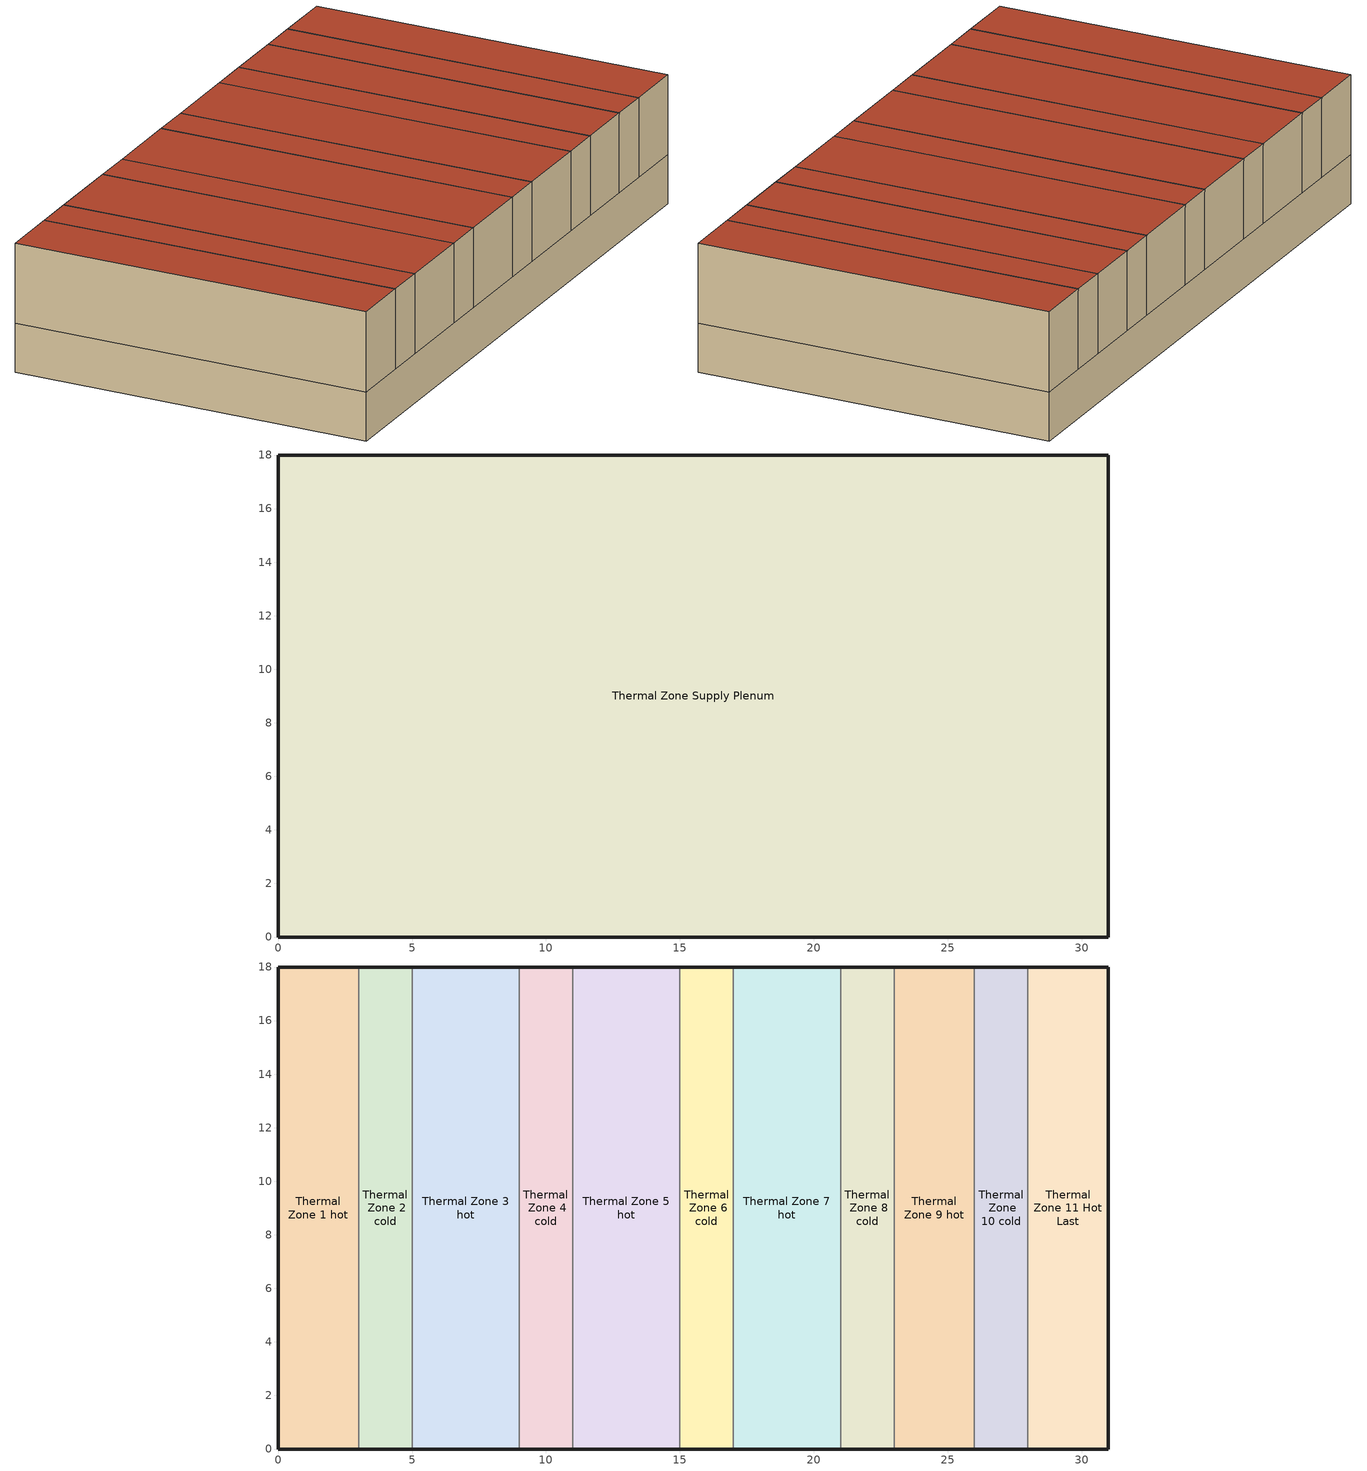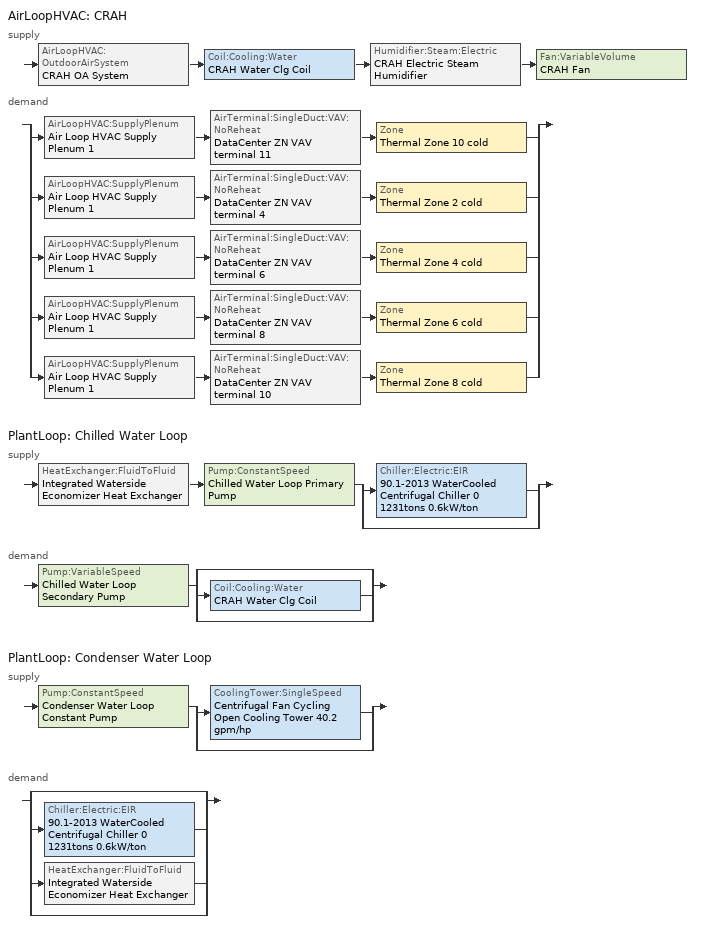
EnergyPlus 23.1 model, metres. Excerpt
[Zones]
Thermal Zone Supply Plenum
 floor ground (Typical Insulated Carpeted 8in Slab Floor): 31,18 31,0 0,0 0,18 z0
 wall outside (Typical Insulated Steel Framed Exterior Wall R-20.41): 31,0 31,18 0,18 0,0 31,0 z0:2.44
Thermal Zone 1 hot
 floor to Thermal Zone Supply Plenum (Typical Interior Floor): 3,18 3,0 0,0 0,18 z2.44
 wall outside (Typical Insulated Steel Framed Exterior Wall R-20.41): 3,18 0,18 0,0 3,0 z2.44:6.44
 wall to Thermal Zone 2 cold (Construction Air Boundary 1): 3,0 3,18 z2.44:6.44
 roof outside (Typical IEAD Roof R-31.25): 3,0 3,18 0,18 0,0 z6.44
Thermal Zone 10 cold
 floor to Thermal Zone Supply Plenum (Typical Interior Floor): 28,18 28,0 26,0 26,18 z2.44
 wall outside (Typical Insulated Steel Framed Exterior Wall R-20.41): 28,18 26,18 / 26,0 28,0 z2.44:6.44
 wall to Thermal Zone 9 hot (Construction Air Boundary 1): 26,18 26,0 z2.44:6.44
 wall to Thermal Zone 11 Hot Last (Construction Air Boundary 1): 28,0 28,18 z2.44:6.44
 roof outside (Typical IEAD Roof R-31.25): 28,0 28,18 26,18 26,0 z6.44
Thermal Zone 11 Hot Last
 floor to Thermal Zone Supply Plenum (Typical Interior Floor): 31,18 31,0 28,0 28,18 z2.44
 wall outside (Typical Insulated Steel Framed Exterior Wall R-20.41): 28,0 31,0 31,18 28,18 z2.44:6.44
 roof outside (Typical IEAD Roof R-31.25): 31,0 31,18 28,18 28,0 z6.44
Thermal Zone 2 cold
 floor to Thermal Zone Supply Plenum (Typical Interior Floor): 5,18 5,0 3,0 3,18 z2.44
 wall outside (Typical Insulated Steel Framed Exterior Wall R-20.41): 5,18 3,18 / 3,0 5,0 z2.44:6.44
 wall to Thermal Zone 3 hot (Construction Air Boundary 1): 5,0 5,18 z2.44:6.44
 roof outside (Typical IEAD Roof R-31.25): 5,0 5,18 3,18 3,0 z6.44
Thermal Zone 3 hot
 floor to Thermal Zone Supply Plenum (Typical Interior Floor): 9,18 9,0 5,0 5,18 z2.44
 wall outside (Typical Insulated Steel Framed Exterior Wall R-20.41): 9,18 5,18 / 5,0 9,0 z2.44:6.44
 wall to Thermal Zone 4 cold (Construction Air Boundary 1): 9,0 9,18 z2.44:6.44
 roof outside (Typical IEAD Roof R-31.25): 9,0 9,18 5,18 5,0 z6.44
Thermal Zone 4 cold
 floor to Thermal Zone Supply Plenum (Typical Interior Floor): 11,18 11,0 9,0 9,18 z2.44
 wall outside (Typical Insulated Steel Framed Exterior Wall R-20.41): 11,18 9,18 / 9,0 11,0 z2.44:6.44
 wall to Thermal Zone 5 hot (Construction Air Boundary 1): 11,0 11,18 z2.44:6.44
 roof outside (Typical IEAD Roof R-31.25): 11,0 11,18 9,18 9,0 z6.44
Thermal Zone 5 hot
 floor to Thermal Zone Supply Plenum (Typical Interior Floor): 15,18 15,0 11,0 11,18 z2.44
 wall outside (Typical Insulated Steel Framed Exterior Wall R-20.41): 15,18 11,18 / 11,0 15,0 z2.44:6.44
 wall to Thermal Zone 6 cold (Construction Air Boundary 1): 15,0 15,18 z2.44:6.44
 roof outside (Typical IEAD Roof R-31.25): 15,0 15,18 11,18 11,0 z6.44
Thermal Zone 6 cold
 floor to Thermal Zone Supply Plenum (Typical Interior Floor): 17,18 17,0 15,0 15,18 z2.44
 wall outside (Typical Insulated Steel Framed Exterior Wall R-20.41): 17,18 15,18 / 15,0 17,0 z2.44:6.44
 wall to Thermal Zone 7 hot (Construction Air Boundary 1): 17,0 17,18 z2.44:6.44
 roof outside (Typical IEAD Roof R-31.25): 17,0 17,18 15,18 15,0 z6.44
Thermal Zone 7 hot
 floor to Thermal Zone Supply Plenum (Typical Interior Floor): 21,18 21,0 17,0 17,18 z2.44
 wall outside (Typical Insulated Steel Framed Exterior Wall R-20.41): 21,18 17,18 / 17,0 21,0 z2.44:6.44
 wall to Thermal Zone 8 cold (Construction Air Boundary 1): 21,0 21,18 z2.44:6.44
 roof outside (Typical IEAD Roof R-31.25): 21,0 21,18 17,18 17,0 z6.44
Thermal Zone 8 cold
 floor to Thermal Zone Supply Plenum (Typical Interior Floor): 23,18 23,0 21,0 21,18 z2.44
 wall outside (Typical Insulated Steel Framed Exterior Wall R-20.41): 23,18 21,18 / 21,0 23,0 z2.44:6.44
 wall to Thermal Zone 9 hot (Construction Air Boundary 1): 23,0 23,18 z2.44:6.44
 roof outside (Typical IEAD Roof R-31.25): 23,0 23,18 21,18 21,0 z6.44
Thermal Zone 9 hot
 floor to Thermal Zone Supply Plenum (Typical Interior Floor): 26,18 26,0 23,0 23,18 z2.44
 wall outside (Typical Insulated Steel Framed Exterior Wall R-20.41): 26,18 23,18 / 23,0 26,0 z2.44:6.44
 roof outside (Typical IEAD Roof R-31.25): 26,0 26,18 23,18 23,0 z6.44
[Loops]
AirLoopHVAC 'CRAH'
 supply: AirLoopHVAC:OutdoorAirSystem 'CRAH OA System' > Coil:Cooling:Water 'CRAH Water Clg Coil' > Humidifier:Steam:Electric 'CRAH Electric Steam Humidifier' > Fan:VariableVolume 'CRAH Fan'
 demand: split
  | AirLoopHVAC:SupplyPlenum 'Air Loop HVAC Supply Plenum 1' > AirTerminal:SingleDuct:VAV:NoReheat 'DataCenter ZN VAV terminal 11' > Zone 'Thermal Zone 10 cold'
  | AirLoopHVAC:SupplyPlenum 'Air Loop HVAC Supply Plenum 1' > AirTerminal:SingleDuct:VAV:NoReheat 'DataCenter ZN VAV terminal 4' > Zone 'Thermal Zone 2 cold'
  | AirLoopHVAC:SupplyPlenum 'Air Loop HVAC Supply Plenum 1' > AirTerminal:SingleDuct:VAV:NoReheat 'DataCenter ZN VAV terminal 6' > Zone 'Thermal Zone 4 cold'
  | AirLoopHVAC:SupplyPlenum 'Air Loop HVAC Supply Plenum 1' > AirTerminal:SingleDuct:VAV:NoReheat 'DataCenter ZN VAV terminal 8' > Zone 'Thermal Zone 6 cold'
  | AirLoopHVAC:SupplyPlenum 'Air Loop HVAC Supply Plenum 1' > AirTerminal:SingleDuct:VAV:NoReheat 'DataCenter ZN VAV terminal 10' > Zone 'Thermal Zone 8 cold'
PlantLoop 'Chilled Water Loop'
 supply: HeatExchanger:FluidToFluid 'Integrated Waterside Economizer Heat Exchanger' > Pump:ConstantSpeed 'Chilled Water Loop Primary Pump' > split
  | Chiller:Electric:EIR '90.1-2013 WaterCooled  Centrifugal Chiller 0 1231tons 0.6kW/ton'
  | bypass
 demand: Pump:VariableSpeed 'Chilled Water Loop Secondary Pump' > split
  | bypass
  | Coil:Cooling:Water 'CRAH Water Clg Coil'
  | bypass
PlantLoop 'Condenser Water Loop'
 supply: Pump:ConstantSpeed 'Condenser Water Loop Constant Pump' > split
  | CoolingTower:SingleSpeed 'Centrifugal Fan Cycling Open Cooling Tower 40.2 gpm/hp'
  | bypass
 demand: split
  | bypass
  | Chiller:Electric:EIR '90.1-2013 WaterCooled  Centrifugal Chiller 0 1231tons 0.6kW/ton'
  | HeatExchanger:FluidToFluid 'Integrated Waterside Economizer Heat Exchanger'
  | bypass
[Building]
DataCenterModel_Multizone: North Axis {deg}=-0; Terrain=City; Maximum Number of Warmup Days=365; Minimum Number of Warmup Days=1
[Site:Location]
MOSCOW: Latitude {deg}=55.75; Longitude {deg}=37.63; Time Zone {hr}=3; Elevation {m}=156
[Site:GroundTemperature:FCfactorMethod]
January Ground Temperature {C}=7.4; February Ground Temperature {C}=-0; March Ground Temperature {C}=-7.6; April Ground Temperature {C}=-12.6; May Ground Temperature {C}=-7.7; June Ground Temperature {C}=0.3; July Ground Temperature {C}=7; August Ground Temperature {C}=14.2; September Ground Temperature {C}=19.2; October Ground Temperature {C}=20.9; November Ground Temperature {C}=20; December Ground Temperature {C}=15.4
[Site:WaterMainsTemperature]
Calculation Method=Correlation; Annual Average Outdoor Air Temperature {C}=6.375; Maximum Difference In Monthly Average Outdoor Air Temperatures {deltaC}=33.5
[SizingPeriod:DesignDay] Day of Month=21; Dry-Bulb Temperature Range Modifier Type=DefaultMultipliers; Rain Indicator=No; Snow Indicator=No; Daylight Saving Time Indicator=No; Begin Environment Reset Mode=FullResetAtBeginEnvironment
Name | Month | Day Type | Maximum Dry-Bulb Temperature {C} | Daily Dry-Bulb Temperature Range {deltaC} | Humidity Condition Type | Wetbulb or DewPoint at Maximum Dry-Bulb {C} | Barometric Pressure {Pa} | Wind Speed {m/s} | Wind Direction {deg} | Solar Model Indicator | ASHRAE Clear Sky Optical Depth for Beam Irradiance (taub) | ASHRAE Clear Sky Optical Depth for Diffuse Irradiance (taud) | Enthalpy at Maximum Dry-Bulb {J/kg} | Sky Clearness
MOSCOW Ann Clg .4% Condns DB=>MWB | 7 | SummerDesignDay | 28.4 | 8.3 | Wetbulb | 20.1 | 99465 | 1.6 | 150 | ASHRAETau | 0.437 | 2.043
MOSCOW Ann Clg .4% Condns DP=>MDB | 7 | SummerDesignDay | 24 | 8.3 | Dewpoint | 19.3 | 99465 | 1.6 | 150 | ASHRAETau | 0.437 | 2.043
MOSCOW Ann Clg .4% Condns Enth=>MDB | 7 | SummerDesignDay | 26.6 | 8.3 | Enthalpy |  | 99465 | 1.6 | 150 | ASHRAETau | 0.437 | 2.043 | 62300
MOSCOW Ann Clg .4% Condns WB=>MDB | 7 | SummerDesignDay | 26.4 | 8.3 | Wetbulb | 21.2 | 99465 | 1.6 | 150 | ASHRAETau | 0.437 | 2.043
MOSCOW Ann Htg 99.6% Condns DB | 2 | WinterDesignDay | -23.1 | 0 | Wetbulb | -23.1 | 99465 | 1.4 | 290 | ASHRAEClearSky |  |  |  | 0
MOSCOW Ann Htg Wind 99.6% Condns WS=>MCDB | 2 | WinterDesignDay | -8.2 | 0 | Wetbulb | -8.2 | 99465 | 8 | 290 | ASHRAEClearSky |  |  |  | 0
MOSCOW Ann Hum_n 99.6% Condns DP=>MCDB | 2 | WinterDesignDay | -22.7 | 0 | Dewpoint | -25.8 | 99465 | 1.4 | 290 | ASHRAEClearSky |  |  |  | 0
Rochester International Arpt Ann Clg .4% Condns DB=>MWB | 7 | SummerDesignDay | 31.2 | 10.6 | Wetbulb | 23.1 | 96634 | 6.7 | 200 | ASHRAETau | 0.404 | 2.226
Rochester International Arpt Ann Htg 99.6% Condns DB | 1 | WinterDesignDay | -26.2 | 0 | Wetbulb | -26.2 | 96634 | 5.7 | 310 | ASHRAEClearSky |  |  |  | 0
[Material] Thermal Absorptance=0.9; Solar Absorptance=0.7; Visible Absorptance=0.7
Name | Roughness | Thickness {m} | Conductivity {W/m-K} | Density {kg/m3} | Specific Heat {J/kg-K}
100mm Normalweight concrete floor | MediumSmooth | 0.1016 | 1 | 2322 | 832
25mm Stucco | Smooth | 0.0254 | 0.72 | 1856 | 840
5/8 in. Gypsum Board | MediumSmooth | 0.0159 | 0.16 | 800 | 1090
8 in. Normalweight Concrete Floor | MediumRough | 0.2032 | 2.31 | 2322 | 832
Metal Roof Surface | Smooth | 0.0008 | 1 | 7824 | 500
Roof Membrane | VeryRough | 0.0095 | 0.16 | 1121.29 | 1460
[Material:NoMass] Thermal Absorptance=0.9; Solar Absorptance=0.7
Name | Roughness | Thermal Resistance {m2-K/W} | Visible Absorptance
CP02 CARPET PAD | VeryRough | 0.21648 | 0.8
Typical Carpet Pad | Smooth | 0.21648 | 0.8
Typical Insulation R-18.23 | Smooth | 3.21036 | 0.7
Typical Insulation R-30.13 | Smooth | 5.30668 | 0.7
[Construction]
Typical IEAD Roof R-31.25: Roof Membrane, Typical Insulation R-30.13, Metal Roof Surface
Typical Insulated Carpeted 8in Slab Floor: 8 in. Normalweight Concrete Floor, Typical Carpet Pad
Typical Insulated Steel Framed Exterior Wall R-20.41: 25mm Stucco, 5/8 in. Gypsum Board, 5/8 in. Gypsum Board, Typical Insulation R-18.23, 5/8 in. Gypsum Board
Typical Interior Floor: 100mm Normalweight concrete floor, CP02 CARPET PAD
[Construction:AirBoundary]
Construction Air Boundary 1: SimpleMixing, 50
[Zone] Multiplier=1
Name | Part of Total Floor Area
Thermal Zone 1 hot; Thermal Zone 10 cold; Thermal Zone 11 Hot Last; Thermal Zone 2 cold; Thermal Zone 3 hot; Thermal Zone 4 cold; Thermal Zone 5 hot; Thermal Zone 6 cold; Thermal Zone 7 hot; Thermal Zone 8 cold; Thermal Zone 9 hot | Yes
Thermal Zone Supply Plenum | No
[Space]
Name | Zone | Space Type
Zone_1_Hot_first | Thermal Zone 1 hot | DataCenterSpaceType
Zone_10_Cold | Thermal Zone 10 cold | DataCenterSpaceType
Zone_11_Hot_last | Thermal Zone 11 Hot Last | DataCenterSpaceType
Zone_2_Cold | Thermal Zone 2 cold | DataCenterSpaceType
Zone_3_Hot | Thermal Zone 3 hot | DataCenterSpaceType
Zone_4_Cold | Thermal Zone 4 cold | DataCenterSpaceType
Zone_5_Hot | Thermal Zone 5 hot | DataCenterSpaceType
Zone_6_Cold | Thermal Zone 6 cold | DataCenterSpaceType
Zone_7_Hot | Thermal Zone 7 hot | DataCenterSpaceType
Zone_8_Cold | Thermal Zone 8 cold | DataCenterSpaceType
Zone_9_Hot | Thermal Zone 9 hot | DataCenterSpaceType
Space for Supply Plenum | Thermal Zone Supply Plenum | Supply Plenum Space Type
[SpaceList]
DataCenterSpaceType: Zone_2_Cold, Zone_3_Hot, Zone_6_Cold, Zone_11_Hot_last, Zone_4_Cold, Zone_10_Cold, Zone_1_Hot_first, Zone_8_Cold, Zone_9_Hot, Zone_5_Hot, Zone_7_Hot
Supply Plenum Space Type: Space for Supply Plenum
[Lights]
Ligts_Load_DC: Zone or ZoneList or Space or SpaceList=DataCenterSpaceType; Schedule=DataCenter Lighting_SCH; Design Level Calculation Method=Watts/Area; Watts per Zone Floor Area {W/m2}=3; Return Air Fraction=0; Fraction Radiant=0.7; Fraction Visible=0.2; Fraction Replaceable=1
[ElectricEquipment] Schedule=DataCenter Equipment_SCH; Design Level Calculation Method=Watts/Area
Name | Zone or ZoneList or Space or SpaceList | Watts per Zone Floor Area {W/m2} | Fraction Radiant
Electric Equipment 5 | Zone_1_Hot_first | 500 | 0.12
Electric Equipment 2 | Zone_10_Cold | 0
Electric Equipment 3 | Zone_11_Hot_last | 500 | 0.12
Electric Equipment 4 | Zone_2_Cold | 0
Electric Equipment 6 | Zone_3_Hot | 1000 | 0.12
Electric Equipment 7 | Zone_4_Cold | 0
Electric Equipment 8 | Zone_5_Hot | 1000 | 0.12
Electric Equipment 9 | Zone_6_Cold | 0
Electric Equipment 10 | Zone_7_Hot | 1000 | 0.12
Electric Equipment 11 | Zone_8_Cold | 0
Electric Equipment 12 | Zone_9_Hot | 1000 | 0.12
[ZoneControl:Thermostat] Temperature Difference Between Cutout And Setpoint {deltaC}=0
Name | Zone or ZoneList | Control Type Schedule | Control 1
Thermal Zone 10 cold Thermostat | Thermal Zone 10 cold | Thermal Zone 10 cold Thermostat Schedule | Thermostat Setpoint Dual Setpoint 2
Thermal Zone 2 cold Thermostat | Thermal Zone 2 cold | Thermal Zone 2 cold Thermostat Schedule | Thermostat Setpoint Dual Setpoint 8
Thermal Zone 4 cold Thermostat | Thermal Zone 4 cold | Thermal Zone 4 cold Thermostat Schedule | Thermostat Setpoint Dual Setpoint 3
Thermal Zone 6 cold Thermostat | Thermal Zone 6 cold | Thermal Zone 6 cold Thermostat Schedule | Thermostat Setpoint Dual Setpoint 5
Thermal Zone 8 cold Thermostat | Thermal Zone 8 cold | Thermal Zone 8 cold Thermostat Schedule | Thermostat Setpoint Dual Setpoint 9
[ThermostatSetpoint:DualSetpoint] Heating Setpoint Temperature Schedule=DataCenter HTGSETP_SCH; Cooling Setpoint Temperature Schedule=DataCenter CLGSETP_SCH
Thermostat Setpoint Dual Setpoint 2; Thermostat Setpoint Dual Setpoint 8; Thermostat Setpoint Dual Setpoint 3; Thermostat Setpoint Dual Setpoint 5; Thermostat Setpoint Dual Setpoint 9
[AirTerminal:SingleDuct:VAV:NoReheat] Availability Schedule=Always On Discrete; Maximum Air Flow Rate {m3/s}=Autosize; Zone Minimum Air Flow Input Method=Constant; Constant Minimum Air Flow Fraction=0.1; Fixed Minimum Air Flow Rate {m3/s}=Autosize
DataCenter ZN VAV terminal 11; DataCenter ZN VAV terminal 4; DataCenter ZN VAV terminal 6; DataCenter ZN VAV terminal 8; DataCenter ZN VAV terminal 10
[Zone equipment]
Thermal Zone 10 cold: DataCenter ZN VAV terminal 11
Thermal Zone 2 cold: DataCenter ZN VAV terminal 4
Thermal Zone 4 cold: DataCenter ZN VAV terminal 6
Thermal Zone 6 cold: DataCenter ZN VAV terminal 8
Thermal Zone 8 cold: DataCenter ZN VAV terminal 10
[Sizing:Zone] Zone Cooling Design Supply Air Temperature Input Method=SupplyAirTemperature; Zone Cooling Design Supply Air Temperature {C}=12.7778; Zone Cooling Design Supply Air Temperature Difference {deltaC}=11.11; Zone Heating Design Supply Air Temperature Input Method=SupplyAirTemperature; Zone Heating Design Supply Air Temperature {C}=35; Zone Heating Design Supply Air Temperature Difference {deltaC}=11.11; Zone Cooling Design Supply Air Humidity Ratio {kgWater/kgDryAir}=0.0085; Zone Heating Design Supply Air Humidity Ratio {kgWater/kgDryAir}=0.008; Cooling Design Air Flow Method=DesignDay; Cooling Design Air Flow Rate {m3/s}=0; Cooling Minimum Air Flow per Zone Floor Area {m3/s-m2}=0.001; Heating Design Air Flow Method=DesignDay; Heating Design Air Flow Rate {m3/s}=0; Account for Dedicated Outdoor Air System=No; Zone Load Sizing Method=Sensible Load Only No Latent Load; Zone Latent Cooling Design Supply Air Humidity Ratio Input Method=HumidityRatioDifference; Zone Cooling Design Supply Air Humidity Ratio Difference {kgWater/kgDryAir}=0.005; Zone Latent Heating Design Supply Air Humidity Ratio Input Method=HumidityRatioDifference; Zone Humidification Design Supply Air Humidity Ratio Difference {kgWater/kgDryAir}=0.005
Name | Design Specification Outdoor Air Object | Cooling Minimum Air Flow {m3/s} | Cooling Minimum Air Flow Fraction | Heating Maximum Air Flow per Zone Floor Area {m3/s-m2} | Heating Maximum Air Flow {m3/s} | Heating Maximum Air Flow Fraction
Thermal Zone 10 cold | Thermal Zone 10 cold DSOA Space List | 0 | 0 | 0.002032 | 0.141576 | 0.3
Thermal Zone 2 cold | Thermal Zone 2 cold DSOA Space List | 0 | 0 | 0.002032 | 0.141576 | 0.3
Thermal Zone 4 cold | Thermal Zone 4 cold DSOA Space List | 0 | 0 | 0.002032 | 0.141576 | 0.3
Thermal Zone 6 cold | Thermal Zone 6 cold DSOA Space List | 0 | 0 | 0.002032 | 0.141576 | 0.3
Thermal Zone 8 cold | Thermal Zone 8 cold DSOA Space List | 0.1 | 0.1 | 0 | 0.000001 | 0.01
[Controller:MechanicalVentilation]
CRAH Vent Controller: Availability Schedule=DataCenter MinOA_MotorizedDamper_Sched; Demand Controlled Ventilation=No; System Outdoor Air Method=ZoneSum; Zone or ZoneList Name 1=Thermal Zone 10 cold; Design Specification Outdoor Air Object Name 1=LargeDataCenterHighITE StandaloneDataCenter Ventilation; Zone or ZoneList Name 2=Thermal Zone 2 cold; Design Specification Outdoor Air Object Name 2=LargeDataCenterHighITE StandaloneDataCenter Ventilation; Zone or ZoneList Name 3=Thermal Zone 4 cold; Design Specification Outdoor Air Object Name 3=LargeDataCenterHighITE StandaloneDataCenter Ventilation; Zone or ZoneList Name 4=Thermal Zone 6 cold; Design Specification Outdoor Air Object Name 4=LargeDataCenterHighITE StandaloneDataCenter Ventilation; Zone or ZoneList Name 5=Thermal Zone 8 cold; Design Specification Outdoor Air Object Name 5=LargeDataCenterHighITE StandaloneDataCenter Ventilation
[DesignSpecification:OutdoorAir]
LargeDataCenterHighITE StandaloneDataCenter Ventilation: Outdoor Air Method=Sum; Outdoor Air Flow per Person {m3/s-person}=0.00235974; Outdoor Air Flow per Zone Floor Area {m3/s-m2}=0.0003048; Outdoor Air Flow per Zone {m3/s}=0; Outdoor Air Flow Air Changes per Hour {1/hr}=0
[DesignSpecification:OutdoorAir:SpaceList] Space Design Specification Outdoor Air Object Name 1=LargeDataCenterHighITE StandaloneDataCenter Ventilation
Name | Space Name 1
Thermal Zone 10 cold DSOA Space List | Zone_10_Cold
Thermal Zone 2 cold DSOA Space List | Zone_2_Cold
Thermal Zone 4 cold DSOA Space List | Zone_4_Cold
Thermal Zone 6 cold DSOA Space List | Zone_6_Cold
Thermal Zone 8 cold DSOA Space List | Zone_8_Cold
[AirLoopHVAC]
CRAH: Design Supply Air Flow Rate {m3/s}=AutoSize; Design Return Air Flow Fraction of Supply Air Flow=1
[Sizing:System]
CRAH: Type of Load to Size On=Sensible; Design Outdoor Air Flow Rate {m3/s}=Autosize; Central Heating Maximum System Air Flow Ratio=0.3; Preheat Design Temperature {C}=18; Preheat Design Humidity Ratio {kgWater/kgDryAir}=0.008; Precool Design Temperature {C}=27; Precool Design Humidity Ratio {kgWater/kgDryAir}=0.008; Central Cooling Design Supply Air Temperature {C}=11.3333; Central Heating Design Supply Air Temperature {C}=35; Type of Zone Sum to Use=Coincident; 100% Outdoor Air in Cooling=No; 100% Outdoor Air in Heating=No; Central Cooling Design Supply Air Humidity Ratio {kgWater/kgDryAir}=0.0085; Central Heating Design Supply Air Humidity Ratio {kgWater/kgDryAir}=0.008; Cooling Supply Air Flow Rate Method=DesignDay; Cooling Supply Air Flow Rate {m3/s}=0; Cooling Supply Air Flow Rate Per Floor Area {m3/s-m2}=0.03; Cooling Fraction of Autosized Cooling Supply Air Flow Rate=1; Cooling Supply Air Flow Rate Per Unit Cooling Capacity {m3/s-W}=3.94755e-05; Heating Supply Air Flow Rate Method=DesignDay; Heating Supply Air Flow Rate {m3/s}=0; Heating Supply Air Flow Rate Per Floor Area {m3/s-m2}=0.00996765; Heating Fraction of Autosized Heating Supply Air Flow Rate=1; Heating Fraction of Autosized Cooling Supply Air Flow Rate=1; Heating Supply Air Flow Rate Per Unit Heating Capacity {m3/s-W}=3.15882e-05; System Outdoor Air Method=ZoneSum; Zone Maximum Outdoor Air Fraction=1; Cooling Design Capacity Method=CoolingDesignCapacity; Cooling Design Capacity {W}=Autosize; Cooling Design Capacity Per Floor Area {W/m2}=850; Fraction of Autosized Cooling Design Capacity=1; Heating Design Capacity Method=HeatingDesignCapacity; Heating Design Capacity {W}=Autosize; Heating Design Capacity Per Floor Area {W/m2}=25; Fraction of Autosized Heating Design Capacity=1; Central Cooling Capacity Control Method=OnOff; Occupant Diversity=Autosize
[Controller:WaterCoil]
CRAH Water Clg Coil Controller: Control Variable=Temperature; Action=Reverse; Actuator Variable=Flow; Controller Convergence Tolerance {deltaC}=Autosize; Maximum Actuated Flow {m3/s}=Autosize; Minimum Actuated Flow {m3/s}=0.01
[AvailabilityManager:Scheduled] Schedule=Always On Discrete
CRAH Availability Manager; CRAH OA System Availability Manager
[Controller:OutdoorAir]
CRAH OA Controller: Minimum Outdoor Air Flow Rate {m3/s}=Autosize; Maximum Outdoor Air Flow Rate {m3/s}=Autosize; Economizer Control Type=NoEconomizer; Economizer Control Action Type=ModulateFlow; Economizer Maximum Limit Dry-Bulb Temperature {C}=28; Economizer Maximum Limit Enthalpy {J/kg}=64000; Economizer Minimum Limit Dry-Bulb Temperature {C}=-100; Lockout Type=LockoutWithHeating; Minimum Limit Type=FixedMinimum; Minimum Outdoor Air Schedule=DataCenter MinOA_MotorizedDamper_Sched; Mechanical Ventilation Controller=CRAH Vent Controller; High Humidity Control=No; Control High Indoor Humidity Based on Outdoor Humidity Ratio=Yes; Heat Recovery Bypass Control Type=BypassWhenWithinEconomizerLimits
[SetpointManager:MixedAir] Control Variable=Temperature
Name | Setpoint Node or NodeList
CRAH Mixed Air Node OS Default SPM | CRAH Mixed Air Node
CRAH Water Clg Coil Outlet Air Node OS Default SPM | CRAH Water Clg Coil Outlet Air Node
CRAH Electric Steam Humidifier Outlet Air Node OS Default SPM | CRAH Electric Steam Humidifier Outlet Air Node
[Coil:Cooling:Water]
CRAH Water Clg Coil: Availability Schedule=DataCenter HVACOperationSchd; Design Water Flow Rate {m3/s}=Autosize; Design Air Flow Rate {m3/s}=Autosize; Design Inlet Water Temperature {C}=Autosize; Design Inlet Air Temperature {C}=Autosize; Design Outlet Air Temperature {C}=Autosize; Design Inlet Air Humidity Ratio {kgWater/kgDryAir}=Autosize; Design Outlet Air Humidity Ratio {kgWater/kgDryAir}=Autosize; Type of Analysis=SimpleAnalysis; Heat Exchanger Configuration=CrossFlow
[Humidifier:Steam:Electric]
CRAH Electric Steam Humidifier: Rated Capacity {m3/s}=Autosize; Rated Power {W}=Autosize
[SetpointManager:SingleZone:Humidity:Minimum]
Setpoint Manager Single Zone Humidity Minimum 1: Setpoint Node or NodeList=CRAH Electric Steam Humidifier Outlet Air Node
[Fan:VariableVolume]
CRAH Fan: Availability Schedule=Always On Discrete; Fan Total Efficiency=0.72; Pressure Rise {Pa}=1389.92; Maximum Flow Rate {m3/s}=AutoSize; Fan Power Minimum Flow Rate Input Method=Fraction; Fan Power Minimum Flow Fraction=0; Fan Power Minimum Air Flow Rate {m3/s}=0.01; Motor Efficiency=0.94; Motor In Airstream Fraction=1; Fan Power Coefficient 1=0.027828; Fan Power Coefficient 2=0.026583; Fan Power Coefficient 3=-0.087069; Fan Power Coefficient 4=1.03092; Fan Power Coefficient 5=0
[SetpointManager:Scheduled] Control Variable=Temperature
Name | Schedule | Setpoint Node or NodeList
CRAH supply air setpoint manager | AHU Supply Temp Sch | CRAH Supply Outlet Node
Chilled Water Loop Setpoint Manager 2 | Chilled Water Loop Temp - 44F | Chilled Water Loop Primary Pump Inlet Water Node
Chilled Water Loop Setpoint Manager 1 | Chilled Water Loop Temp - 44F | 90.1-2013 WaterCooled  Centrifugal Chiller 0 1231tons 0.6kW/ton Supply Outlet Water Node
Chilled Water Loop Setpoint Manager | Chilled Water Loop Temp - 44F | Chilled Water Loop Supply Outlet Node
[AirLoopHVAC:SupplyPlenum]
Air Loop HVAC Supply Plenum 1: Zone=Thermal Zone Supply Plenum
[PlantLoop] Fluid Type=Water; Maximum Loop Flow Rate {m3/s}=Autosize; Minimum Loop Flow Rate {m3/s}=0; Plant Loop Volume {m3}=Autocalculate; Load Distribution Scheme=Optimal; Plant Loop Demand Calculation Scheme=SingleSetpoint
Name | Plant Equipment Operation Scheme | Maximum Loop Temperature {C} | Minimum Loop Temperature {C} | Common Pipe Simulation
Chilled Water Loop | Chilled Water Loop Operation Schemes | 40 | 1 | CommonPipe
Condenser Water Loop | Condenser Water Loop Operation Schemes | 80 | 5 | None
[Sizing:Plant]
Name | Loop Type | Design Loop Exit Temperature {C} | Loop Design Temperature Difference {deltaC} | Sizing Option | Zone Timesteps in Averaging Window | Coincident Sizing Factor Mode
Chilled Water Loop | Cooling | 6.66667 | 5.61111 | NonCoincident | 1 | None
Condenser Water Loop | Condenser | 29.4444 | 5.55556 | Coincident | 6 | GlobalCoolingSizingFactor
[HeatExchanger:FluidToFluid]
Integrated Waterside Economizer Heat Exchanger: Availability Schedule=Always On Discrete; Loop Demand Side Design Flow Rate {m3/s}=Autosize; Loop Supply Side Design Flow Rate {m3/s}=Autosize; Heat Exchange Model Type=CounterFlow; Heat Exchanger U-Factor Times Area Value {W/K}=Autosize; Control Type=CoolingDifferentialOnOff; Minimum Temperature Difference to Activate Heat Exchanger {deltaC}=0; Heat Transfer Metering End Use Type=FreeCooling; Component Override Cooling Control Temperature Mode=Loop; Sizing Factor=1; Operation Minimum Temperature Limit {C}=1.66667; Operation Maximum Temperature Limit {C}=22.2222
[Pump:ConstantSpeed] Design Flow Rate {m3/s}=Autosize; Design Power Consumption {W}=Autosize; Fraction of Motor Inefficiencies to Fluid Stream=0; Pump Control Type=Intermittent; Design Power Sizing Method=PowerPerFlowPerPressure; Design Electric Power per Unit Flow Rate {W/(m3/s)}=348701.1; Design Shaft Power per Unit Flow Rate per Unit Head {W-s/m3-Pa}=1.28205
Name | Design Pump Head {Pa} | Motor Efficiency
Chilled Water Loop Primary Pump | 44836 | 0.95
Condenser Water Loop Constant Pump | 148557 | 0.954
[Chiller:Electric:EIR]
90.1-2013 WaterCooled  Centrifugal Chiller 0 1231tons 0.6kW/ton: Reference Capacity {W}=Autosize; Reference COP {W/W}=6.28036; Reference Leaving Chilled Water Temperature {C}=6.66667; Reference Entering Condenser Fluid Temperature {C}=35; Reference Chilled Water Flow Rate {m3/s}=Autosize; Reference Condenser Fluid Flow Rate {m3/s}=Autosize; Cooling Capacity Function of Temperature Curve=WaterCooled_Centrifugal_Chiller_2010_PathB_CAPFT; Electric Input to Cooling Output Ratio Function of Temperature Curve=WaterCooled_Centrifugal_Chiller_2010_PathB_EIRFT; Electric Input to Cooling Output Ratio Function of Part Load Ratio Curve=ChlrWtrCentPathAAllEIRRatio_fQRatio; Minimum Part Load Ratio=0.15; Maximum Part Load Ratio=1; Optimum Part Load Ratio=1; Minimum Unloading Ratio=0.25; Condenser Type=WaterCooled; Condenser Fan Power Ratio {W/W}=0; Fraction of Compressor Electric Consumption Rejected by Condenser=1; Leaving Chilled Water Lower Temperature Limit {C}=2.22222; Chiller Flow Mode=ConstantFlow; Sizing Factor=1; Basin Heater Capacity {W/K}=0; Basin Heater Setpoint Temperature {C}=10; Condenser Heat Recovery Relative Capacity Fraction=1
[Pump:VariableSpeed]
Chilled Water Loop Secondary Pump: Design Maximum Flow Rate {m3/s}=Autosize; Design Pump Head {Pa}=134508; Design Power Consumption {W}=Autosize; Motor Efficiency=0.93; Fraction of Motor Inefficiencies to Fluid Stream=0; Coefficient 1 of the Part Load Performance Curve=0; Coefficient 2 of the Part Load Performance Curve=0.0205; Coefficient 3 of the Part Load Performance Curve=0.4101; Coefficient 4 of the Part Load Performance Curve=0.5753; Design Minimum Flow Rate {m3/s}=0; Pump Control Type=Intermittent; Skin Loss Radiative Fraction=0.5; Design Power Sizing Method=PowerPerFlowPerPressure; Design Electric Power per Unit Flow Rate {W/(m3/s)}=348701.1; Design Shaft Power per Unit Flow Rate per Unit Head {W/((m3/s)-Pa)}=1.28205; Design Minimum Flow Rate Fraction=0
[PlantEquipmentOperationSchemes] Control Scheme Object Type 1=PlantEquipmentOperation:CoolingLoad; Control Scheme Schedule Name 1=Always On Discrete
Name | Control Scheme Name 1 | Control Scheme Object Type 2 | Control Scheme Name 2 | Control Scheme Schedule Name 2
Chilled Water Loop Operation Schemes | Chilled Water Loop Cooling Operation Scheme | PlantEquipmentOperation:ComponentSetpoint | Chilled Water Loop Setpoint Operation Scheme | Always On Discrete
Condenser Water Loop Operation Schemes | Condenser Water Loop Cooling Operation Scheme
[PlantEquipmentOperation:CoolingLoad] Load Range Lower Limit 1 {W}=0; Load Range Upper Limit 1 {W}=1000000000
Name | Range Equipment List Name 1
Chilled Water Loop Cooling Operation Scheme | Chilled Water Loop Cooling Equipment List
Condenser Water Loop Cooling Operation Scheme | Condenser Water Loop Cooling Equipment List
[PlantEquipmentList]
Chilled Water Loop Cooling Equipment List: HeatExchanger:FluidToFluid, Integrated Waterside Economizer Heat Exchanger, Chiller:Electric:EIR, 90.1-2013 WaterCooled  Centrifugal Chiller 0 1231tons 0.6kW/ton
Condenser Water Loop Cooling Equipment List: CoolingTower:SingleSpeed, Centrifugal Fan Cycling Open Cooling Tower 40.2 gpm/hp
[PlantEquipmentOperation:ComponentSetpoint]
Chilled Water Loop Setpoint Operation Scheme: Equipment Object Type 1=HeatExchanger:FluidToFluid; Equipment Name 1=Integrated Waterside Economizer Heat Exchanger; Component Flow Rate 1 {m3/s}=Autosize; Operation Type 1=Cooling; Equipment Object Type 2=Chiller:Electric:EIR; Equipment Name 2=90.1-2013 WaterCooled  Centrifugal Chiller 0 1231tons 0.6kW/ton; Component Flow Rate 2 {m3/s}=Autosize; Operation Type 2=Cooling
[CoolingTower:SingleSpeed]
Centrifugal Fan Cycling Open Cooling Tower 40.2 gpm/hp: Design Water Flow Rate {m3/s}=Autosize; Design Air Flow Rate {m3/s}=Autosize; Design Fan Power {W}=Autosize; Design U-Factor Times Area Value {W/K}=Autosize; Free Convection Regime Air Flow Rate {m3/s}=Autosize; Free Convection Regime Air Flow Rate Sizing Factor=0.1; Free Convection Regime U-Factor Times Area Value {W/K}=Autosize; Free Convection U-Factor Times Area Value Sizing Factor=0.1; Performance Input Method=UFactorTimesAreaAndDesignWaterFlowRate; Heat Rejection Capacity and Nominal Capacity Sizing Ratio=1.25; Free Convection Capacity {W}=0; Free Convection Nominal Capacity Sizing Factor=0.1; Design Inlet Air Dry-Bulb Temperature {C}=35; Design Inlet Air Wet-Bulb Temperature {C}=25.6; Design Approach Temperature {deltaC}=Autosize; Design Range Temperature {deltaC}=Autosize; Basin Heater Capacity {W/K}=0; Basin Heater Setpoint Temperature {C}=2; Evaporation Loss Mode=LossFactor; Evaporation Loss Factor {percent/K}=0.2; Drift Loss Percent {percent}=0.008; Blowdown Calculation Mode=ConcentrationRatio; Blowdown Concentration Ratio=3; Capacity Control=FanCycling; Number of Cells=4; Cell Control=MinimalCell; Cell Minimum  Water Flow Rate Fraction=0.33; Cell Maximum Water Flow Rate Fraction=2.5; Sizing Factor=4
[SetpointManager:FollowOutdoorAirTemperature]
Condenser Water Loop Setpoint Manager Follow OATwb with 8.2F Approach: Control Variable=Temperature; Reference Temperature Type=OutdoorAirWetBulb; Offset Temperature Difference {deltaC}=4.54444; Maximum Setpoint Temperature {C}=29.4444; Minimum Setpoint Temperature {C}=5.55556; Setpoint Node or NodeList=Condenser Water Loop Supply Outlet Node
[EnergyManagementSystem:Sensor]
whole_building_power: Output:Variable or Output:Meter Index Key=Whole Building; Output:Variable or Output:Meter=Facility Total Electricity Demand Rate
[ExternalInterface:Schedule]
DataCenter CLGSETP_SCH: 18
DataCenter Humidity Setpoint Schedule: 30
AHU Supply Temp Sch: 10
[Schedule:Day:Interval]
DataCenter Lighting_SCH Default; DataCenter Equipment_SCH Default; DataCenter Equipment_SCH Summer Design Day; DataCenter Equipment_SCH Winter Design Day; DataCenter MinOA_MotorizedDamper_Sched Default; DataCenter HVACOperationSchd Default; DataCenter HVACOperationSchd Summer Design Day; DataCenter HVACOperationSchd Winter Design Day: No, 24:00, 1
DataCenter HTGSETP_SCH Default; DataCenter HTGSETP_SCH Summer Design Day; DataCenter HTGSETP_SCH Winter Design Day: No, 24:00, -25
Chilled Water Loop Temp - 44F Default: No, 24:00, 6.66667
[Schedule:Week:Daily]
DataCenter Lighting_SCH Week Rule - Jan1-Dec31: DataCenter Lighting_SCH Default, DataCenter Lighting_SCH Default, DataCenter Lighting_SCH Default, DataCenter Lighting_SCH Default, DataCenter Lighting_SCH Default, DataCenter Lighting_SCH Default, DataCenter Lighting_SCH Default, DataCenter Lighting_SCH Default, DataCenter Lighting_SCH Default, DataCenter Lighting_SCH Default, DataCenter Lighting_SCH Default, DataCenter Lighting_SCH Default
DataCenter Equipment_SCH Week Rule - Jan1-Dec31: DataCenter Equipment_SCH Default, DataCenter Equipment_SCH Default, DataCenter Equipment_SCH Default, DataCenter Equipment_SCH Default, DataCenter Equipment_SCH Default, DataCenter Equipment_SCH Default, DataCenter Equipment_SCH Default, DataCenter Equipment_SCH Default, DataCenter Equipment_SCH Summer Design Day, DataCenter Equipment_SCH Winter Design Day, DataCenter Equipment_SCH Default, DataCenter Equipment_SCH Default
DataCenter HTGSETP_SCH Week Rule - Jan1-Dec31: DataCenter HTGSETP_SCH Default, DataCenter HTGSETP_SCH Default, DataCenter HTGSETP_SCH Default, DataCenter HTGSETP_SCH Default, DataCenter HTGSETP_SCH Default, DataCenter HTGSETP_SCH Default, DataCenter HTGSETP_SCH Default, DataCenter HTGSETP_SCH Default, DataCenter HTGSETP_SCH Summer Design Day, DataCenter HTGSETP_SCH Winter Design Day, DataCenter HTGSETP_SCH Default, DataCenter HTGSETP_SCH Default
DataCenter MinOA_MotorizedDamper_Sched Week Rule - Jan1-Dec31: DataCenter MinOA_MotorizedDamper_Sched Default, DataCenter MinOA_MotorizedDamper_Sched Default, DataCenter MinOA_MotorizedDamper_Sched Default, DataCenter MinOA_MotorizedDamper_Sched Default, DataCenter MinOA_MotorizedDamper_Sched Default, DataCenter MinOA_MotorizedDamper_Sched Default, DataCenter MinOA_MotorizedDamper_Sched Default, DataCenter MinOA_MotorizedDamper_Sched Default, DataCenter MinOA_MotorizedDamper_Sched Default, DataCenter MinOA_MotorizedDamper_Sched Default, DataCenter MinOA_MotorizedDamper_Sched Default, DataCenter MinOA_MotorizedDamper_Sched Default
Chilled Water Loop Temp - 44F Week Rule - Jan1-Dec31: Chilled Water Loop Temp - 44F Default, Chilled Water Loop Temp - 44F Default, Chilled Water Loop Temp - 44F Default, Chilled Water Loop Temp - 44F Default, Chilled Water Loop Temp - 44F Default, Chilled Water Loop Temp - 44F Default, Chilled Water Loop Temp - 44F Default, Chilled Water Loop Temp - 44F Default, Chilled Water Loop Temp - 44F Default, Chilled Water Loop Temp - 44F Default, Chilled Water Loop Temp - 44F Default, Chilled Water Loop Temp - 44F Default
DataCenter HVACOperationSchd Week Rule - Jan1-Dec31: DataCenter HVACOperationSchd Default, DataCenter HVACOperationSchd Default, DataCenter HVACOperationSchd Default, DataCenter HVACOperationSchd Default, DataCenter HVACOperationSchd Default, DataCenter HVACOperationSchd Default, DataCenter HVACOperationSchd Default, DataCenter HVACOperationSchd Default, DataCenter HVACOperationSchd Summer Design Day, DataCenter HVACOperationSchd Winter Design Day, DataCenter HVACOperationSchd Default, DataCenter HVACOperationSchd Default
[Schedule:Year]
DataCenter Lighting_SCH: DataCenter Lighting_SCH Week Rule - Jan1-Dec31, 1, 1, 12, 31
DataCenter Equipment_SCH: DataCenter Equipment_SCH Week Rule - Jan1-Dec31, 1, 1, 12, 31
DataCenter HTGSETP_SCH: DataCenter HTGSETP_SCH Week Rule - Jan1-Dec31, 1, 1, 12, 31
DataCenter MinOA_MotorizedDamper_Sched: DataCenter MinOA_MotorizedDamper_Sched Week Rule - Jan1-Dec31, 1, 1, 12, 31
Chilled Water Loop Temp - 44F: Chilled Water Loop Temp - 44F Week Rule - Jan1-Dec31, 1, 1, 12, 31
DataCenter HVACOperationSchd: DataCenter HVACOperationSchd Week Rule - Jan1-Dec31, 1, 1, 12, 31
[Schedule:Compact]
Thermal Zone 10 cold Thermostat Schedule; Thermal Zone 2 cold Thermostat Schedule; Thermal Zone 4 cold Thermostat Schedule; Thermal Zone 6 cold Thermostat Schedule; Thermal Zone 8 cold Thermostat Schedule: Through: 12/31, For: AllDays, Until: 24:00, 4
[Schedule:Constant]
Always On Discrete: Hourly Value=1
[Curve:Biquadratic] Minimum Value of x {BasedOnField A2}=5; Maximum Value of x {BasedOnField A2}=10; Minimum Value of y {BasedOnField A3}=17.78; Maximum Value of y {BasedOnField A3}=46.11
Name | Coefficient1 Constant | Coefficient2 x | Coefficient3 x**2 | Coefficient4 y | Coefficient5 y**2 | Coefficient6 x*y
WaterCooled_Centrifugal_Chiller_2010_PathB_CAPFT | 0.536234 | 0.005581 | -0.0013654 | 0.0488966 | -0.0012018 | 0.0010523
WaterCooled_Centrifugal_Chiller_2010_PathB_EIRFT | 1.08218 | 0.0042977 | -0.0013182 | -0.0260781 | 0.0008256 | -0.0006013
[Curve:Quadratic]
ChlrWtrCentPathAAllEIRRatio_fQRatio: Coefficient1 Constant=0.222149; Coefficient2 x=0.503156; Coefficient3 x**2=0.256905; Minimum Value of x {BasedOnField A2}=0.1; Maximum Value of x {BasedOnField A2}=1; Minimum Curve Output {BasedOnField A3}=0.28
